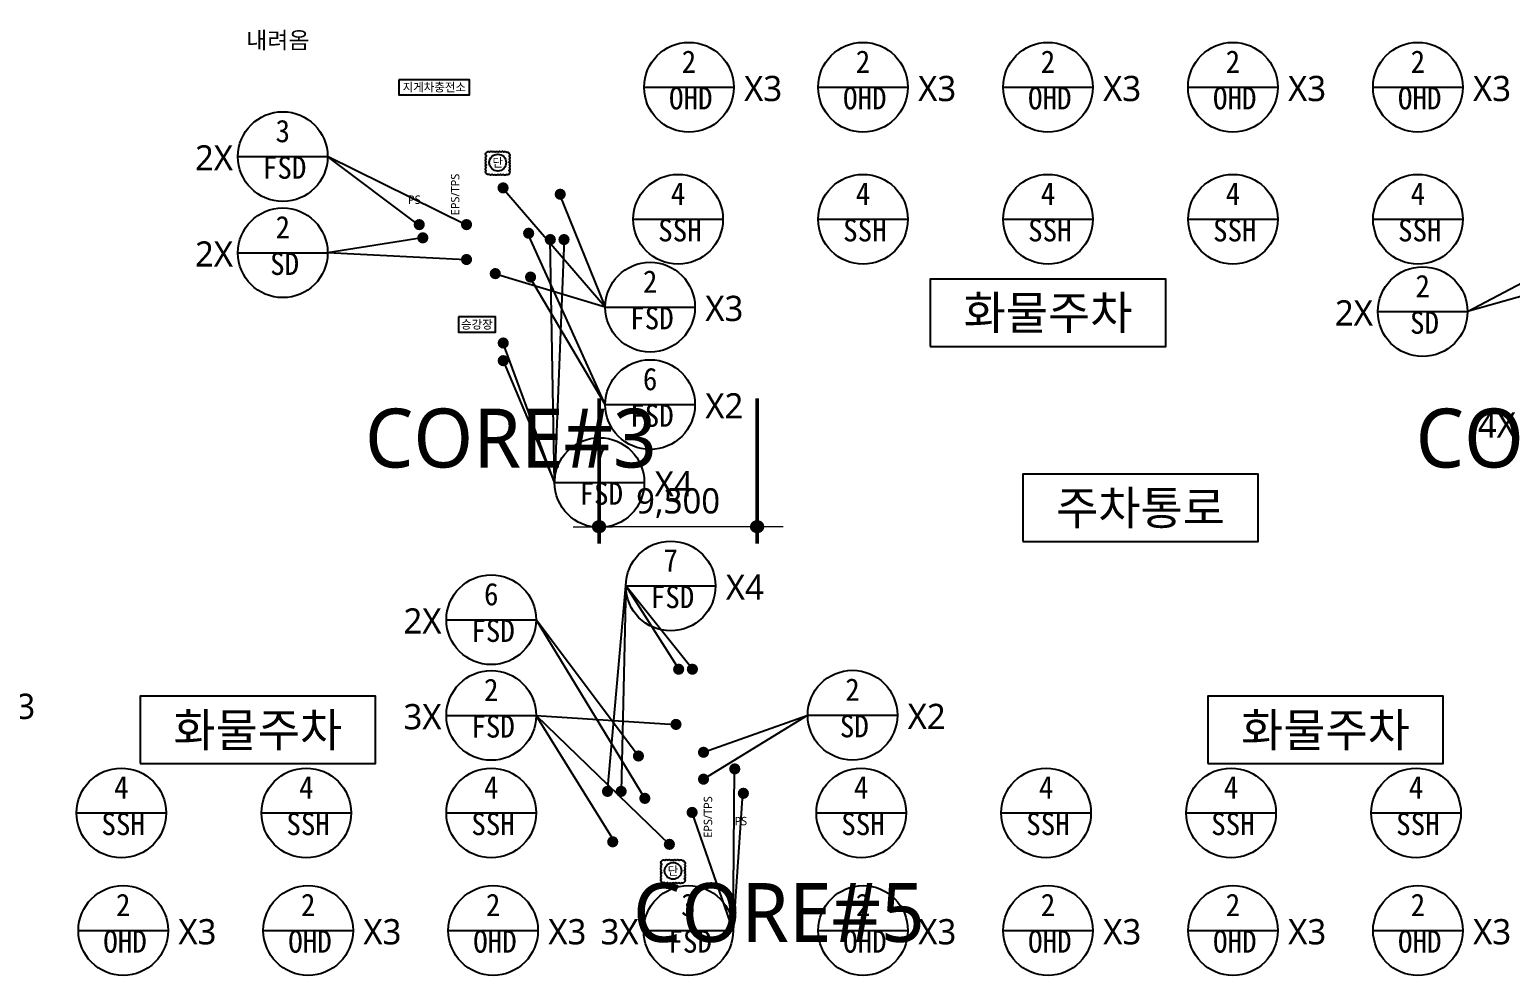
# Model space of a CAD drawing. Header units: millimetres. Extents: x 3479419 to 5579419, y 522746 to 3162891.
# Drawn here: x 4888045 to 4976110, y 2110105 to 2166319 of the extents above; entities that cross this region are included whole.
import ezdxf
from ezdxf.enums import TextEntityAlignment as Align

# ---------------------------------------------------------------- set-up
doc = ezdxf.new("R2010")
doc.units = ezdxf.units.MM
doc.layers.get('Defpoints').update_dxf_attribs({"color": 140})
for name, color, linetype, lineweight in [('A-MKXX-SYMB', 7, 'Continuous', 25), ('A-XXXX-SYMB', 7, 'Continuous', 25), ('A-XXXX-TXT2', 3, 'Continuous', 25), ('REV-202205', 20, 'Continuous', 25)]:
    doc.layers.add(name, color=color, linetype=linetype, lineweight=lineweight)
doc.layers.add('A-XXXX-NPLT', color=144, linetype='Continuous', lineweight=15, plot=False)
doc.layers.add('AA-SYMB', color=1, linetype='Continuous')
doc.styles.add('HY울릉도L', font='')
doc.styles.add('XR-평면도$0$맑은 고딕', font='malgun.ttf')
doc.styles.add('돋움', font='')
doc.styles.add('돋음', font='')
doc.styles.add('맑은 고딕', font='malgun.ttf')
doc.styles.add('맑은고딕', font='malgun.ttf')
doc.styles.get('HY울릉도L').set_extended_font_data('HYwulM')
doc.styles.get('돋움').set_extended_font_data('DotumChe')
doc.styles.get('돋음').set_extended_font_data('Dotum')
doc.dimstyles.new('CDIM', dxfattribs={"dimtxt": 3, "dimasz": 1.5, "dimexe": 2, "dimexo": 1, "dimgap": 1, "dimtad": 1, "dimdec": 0, "dimrnd": 0.5, "dimzin": 0, "dimdsep": 32, "dimlunit": 6, "dimtxsty": 'HY울릉도L', "dimblk1": '_CIDOT', "dimblk2": '_CIDOT', "dimsah": 1, "dimcen": 5.5, "dimclrd": 2, "dimclre": 2, "dimclrt": 7, "dimadec": 0, "dimazin": 0, "dimtfac": 1, "dimtdec": 0, "dimtix": 1, "dimtmove": 2, "dimatfit": 1, "dimldrblk": '_CIDOT', "dimfxl": 1, "dimtolj": 1, "dimtzin": 0, "dimlwd": -1, "dimarcsym": 0})

# ---------------------------------------------------------------- blocks, each defined once
blk = doc.blocks.new('글_주차통로')
at = {"layer": 'A-XXXX-TXT2', "color": 0}
blk.add_lwpolyline([(-7000, -2000), (7000, -2000), (7000, 2000), (-7000, 2000)], close=True, dxfattribs=at)
at = {"layer": 'A-XXXX-TXT2', "style": '맑은고딕'}
blk.add_text('주차통로', height=2000, dxfattribs=at).set_placement((0, 0), align=Align.MIDDLE_CENTER)
blk = doc.blocks.new('글_화물주차')
at = {"layer": 'A-XXXX-TXT2', "color": 0}
blk.add_lwpolyline([(-7000, -2000), (7000, -2000), (7000, 2000), (-7000, 2000)], close=True, dxfattribs=at)
at = {"layer": 'A-XXXX-TXT2', "style": '맑은고딕'}
blk.add_text('화물주차', height=2000, dxfattribs=at).set_placement((0, 0), align=Align.MIDDLE_CENTER)
blk = doc.blocks.new('글_지게차충전소')
at = {"layer": 'A-XXXX-TXT2', "color": 0, "ltscale": 100}
blk.add_lwpolyline([(-2100, 450), (-2100, -450), (2100, -450), (2100, 450)], close=True, dxfattribs=at)
at = {"layer": 'A-XXXX-TXT2', "ltscale": 100, "style": 'XR-평면도$0$맑은 고딕'}
blk.add_text('지게차충전소', height=500, dxfattribs=at).set_placement((0, 0), align=Align.MIDDLE_CENTER)
blk = doc.blocks.new('글_승강장')
at = {"layer": 'A-XXXX-TXT2', "color": 0, "ltscale": 100}
blk.add_lwpolyline([(-1100, 450), (-1100, -450), (1100, -450), (1100, 450)], close=True, dxfattribs=at)
at = {"layer": 'A-XXXX-TXT2', "ltscale": 100, "style": 'XR-평면도$0$맑은 고딕'}
blk.add_text('승강장', height=500, dxfattribs=at).set_placement((0, 0), align=Align.MIDDLE_CENTER)
blk = doc.blocks.new('WINSYMBOL-flat-1')
at = {"layer": 'AA-SYMB', "color": 3}
blk.add_line((-1440, 0), (1440, 0), dxfattribs=at)
blk.add_circle((0, 0), 1440, dxfattribs=at)
at = {"layer": 'AA-SYMB', "style": '돋음'}
blk.add_attdef('0', text='', height=720, dxfattribs=at).set_placement((0, 246), align=Align.CENTER)
at = {"layer": 'AA-SYMB', "style": '돋음', "width": 0.95}
blk.add_attdef('FSD', text='', height=720, dxfattribs=at).set_placement((59, -927), align=Align.CENTER)
blk = doc.blocks.new('A$C425F3A2A')
at = {"layer": 'Defpoints', "style": '맑은고딕'}
for s, p in [('CORE#3', (185932, 144972)), ('CORE#2', (248418, 144972)), ('CORE#5', (201868, 116772))]:
    blk.add_text(s, height=3500, dxfattribs=at).set_placement(p, align=Align.BOTTOM_RIGHT)
blk = doc.blocks.new('_CIDOT')
at = {"color": 0, "linetype": 'ByBlock'}
blk.add_line((2, 0), (-1, 0), dxfattribs=at)
at = {"color": 0, "linetype": 'ByBlock', "const_width": 0.5}
blk.add_lwpolyline([(-0.25, 0, 1), (0.25, 0, 1)], format="xyb", close=True, dxfattribs=at)
blk = doc.blocks.new('*D74')
at = {"layer": 'A-XXXX-NPLT', "lineweight": -2, "transparency": 16777216}
for p, q in [((4921862, 2144391), (4921862, 2135775)), ((4931362, 2144391), (4931362, 2135775))]:
    blk.add_line(p, q, dxfattribs=at)
at = {"layer": 'A-XXXX-NPLT', "transparency": 16777216}
blk.add_line((4930612, 2136775), (4922612, 2136775), dxfattribs=at)
at = {"layer": 'Defpoints', "color": 0, "transparency": 16777216}
for p in [(4921862, 2144891), (4931362, 2144891), (4921862, 2136775)]:
    blk.add_point(p, dxfattribs=at)
at = {"layer": 'A-XXXX-NPLT', "transparency": 16777216, "xscale": 750, "yscale": 750, "zscale": 750, "rotation": 180}
blk.add_blockref('_CIDOT', (4921862, 2136775), dxfattribs=at)
at = {"layer": 'A-XXXX-NPLT', "transparency": 16777216, "xscale": 750, "yscale": 750, "zscale": 750}
blk.add_blockref('_CIDOT', (4931362, 2136775), dxfattribs=at)
at = {"layer": 'A-XXXX-NPLT', "color": 3, "transparency": 16777216, "insert": (4926612, 2138176), "char_height": 1500, "attachment_point": 5, "style": '맑은고딕'}
blk.add_mtext('\\A1;9,500', dxfattribs=at)
blk = doc.blocks.new('*D75')
at = {"layer": 'A-XXXX-NPLT', "lineweight": -2, "transparency": 16777216}
for p, q in [((4921962, 2144391), (4921962, 2135775)), ((4931262, 2144391), (4931262, 2135775))]:
    blk.add_line(p, q, dxfattribs=at)
at = {"layer": 'A-XXXX-NPLT', "transparency": 16777216}
blk.add_line((4930512, 2136775), (4922712, 2136775), dxfattribs=at)
at = {"layer": 'Defpoints', "color": 0, "transparency": 16777216}
for p in [(4921962, 2144891), (4931262, 2144891), (4921962, 2136775)]:
    blk.add_point(p, dxfattribs=at)
at = {"layer": 'A-XXXX-NPLT', "transparency": 16777216, "xscale": 750, "yscale": 750, "zscale": 750, "rotation": 180}
blk.add_blockref('_CIDOT', (4921962, 2136775), dxfattribs=at)
at = {"layer": 'A-XXXX-NPLT', "transparency": 16777216, "xscale": 750, "yscale": 750, "zscale": 750}
blk.add_blockref('_CIDOT', (4931262, 2136775), dxfattribs=at)
at = {"layer": 'A-XXXX-NPLT', "color": 3, "transparency": 16777216, "insert": (4926612, 2138176), "char_height": 1500, "attachment_point": 5, "style": '맑은고딕'}
blk.add_mtext('\\A1;9,300', dxfattribs=at)
blk = doc.blocks.new('fsd7')
at = {"layer": 'A-MKXX-SYMB'}
h = blk.add_hatch(color=256, dxfattribs=at)
edge = h.paths.add_edge_path()
edge.add_arc((179593, 159571), 333, 0, 360)
h = blk.add_hatch(color=256, dxfattribs=at)
edge = h.paths.add_edge_path()
edge.add_arc((180408, 159571), 333, 0, 360)
h = blk.add_hatch(color=256, dxfattribs=at)
edge = h.paths.add_edge_path()
edge.add_arc((176793, 153421), 333, 0, 360)
h = blk.add_hatch(color=256, dxfattribs=at)
edge = h.paths.add_edge_path()
edge.add_arc((176793, 152371), 333, 0, 360)
h = blk.add_hatch(color=256, dxfattribs=at)
edge = h.paths.add_edge_path()
edge.add_arc((187228, 134031), 333, 0, 360)
h = blk.add_hatch(color=256, dxfattribs=at)
edge = h.paths.add_edge_path()
edge.add_arc((188043, 134031), 333, 0, 360)
h = blk.add_hatch(color=256, dxfattribs=at)
edge = h.paths.add_edge_path()
edge.add_arc((182993, 126771), 333, 0, 360)
h = blk.add_hatch(color=256, dxfattribs=at)
edge = h.paths.add_edge_path()
edge.add_arc((183808, 126771), 333, 0, 360)
at = {"layer": 'A-XXXX-SYMB'}
for points in [[(180408, 159571), (179851, 145126), (179593, 159571)], [(176793, 152371), (179851, 145126), (176793, 153421)], [(182993, 126771), (184086, 138980), (183808, 126771)], [(188043, 134031), (184086, 138980), (187228, 134031)]]:
    blk.add_lwpolyline(points, dxfattribs=at)
ref = blk.add_blockref('WINSYMBOL-flat-1', (182518, 145126), dxfattribs=dict(xscale=1.851851851790402, yscale=1.851851851790402, zscale=1.851851851790402))
ref.add_attrib('0', '7', dxfattribs={"layer": 'AA-SYMB', "color": 3, "height": 1333, "style": '돋움'}).set_placement((182518, 145582), align=Align.BOTTOM_CENTER)
ref.add_attrib('FSD', 'FSD', dxfattribs={"layer": 'AA-SYMB', "color": 3, "height": 1333.3, "style": '돋움'}).set_placement((182627, 143409), align=Align.BOTTOM_CENTER)
ref = blk.add_blockref('WINSYMBOL-flat-1', (186753, 138980), dxfattribs=dict(xscale=1.851851851790402, yscale=1.851851851790402, zscale=1.851851851790402))
ref.add_attrib('0', '7', dxfattribs={"layer": 'AA-SYMB', "color": 3, "height": 1333, "style": '돋움'}).set_placement((186753, 139435), align=Align.BOTTOM_CENTER)
ref.add_attrib('FSD', 'FSD', dxfattribs={"layer": 'AA-SYMB', "color": 3, "height": 1333.3, "style": '돋움'}).set_placement((186861, 137263), align=Align.BOTTOM_CENTER)
at = {"layer": 'A-XXXX-TXT2', "style": '맑은고딕'}
for s, p in [('4X', (235889, 147798)), ('X4', (186929, 144303)), ('X4', (191164, 138157))]:
    blk.add_text(s, height=1500, dxfattribs=at).set_placement(p, align=Align.CENTER)
blk = doc.blocks.new('단')
at = {"layer": 'A-XXXX-SYMB'}
blk.add_circle((0, 0), 500, dxfattribs=at)
at = {"layer": 'A-XXXX-TXT2', "ltscale": 100, "style": '맑은 고딕'}
blk.add_text('단', height=500, dxfattribs=at).set_placement((0, 0), align=Align.MIDDLE_CENTER)

msp = doc.modelspace()

# ---------------------------------------------------------------- hatches: boundary and pattern name
at = {"layer": 'A-MKXX-SYMB'}
h = msp.add_hatch(color=256, dxfattribs=at)
edge = h.paths.add_edge_path()
edge.add_arc((4916203.4, 2156913.1), 333.3, 0, 360)
h = msp.add_hatch(color=256, dxfattribs=at)
edge = h.paths.add_edge_path()
edge.add_arc((4919603.4, 2156533.5), 333.3, 0, 360)
h = msp.add_hatch(color=256, dxfattribs=at)
edge = h.paths.add_edge_path()
edge.add_arc((4911216.4, 2154728.2), 333.3, 0, 360)
h = msp.add_hatch(color=256, dxfattribs=at)
edge = h.paths.add_edge_path()
edge.add_arc((4914029.6, 2154729), 333.3, 0, 360)
h = msp.add_hatch(color=256, dxfattribs=at)
edge = h.paths.add_edge_path()
edge.add_arc((4911430.2, 2153943.9), 333.3, 0, 360)
h = msp.add_hatch(color=256, dxfattribs=at)
edge = h.paths.add_edge_path()
edge.add_arc((4917723.7, 2154217), 333.3, 0, 360)
h = msp.add_hatch(color=256, dxfattribs=at)
edge = h.paths.add_edge_path()
edge.add_arc((4914029.6, 2152654.5), 333.3, 0, 360)
h = msp.add_hatch(color=256, dxfattribs=at)
edge = h.paths.add_edge_path()
edge.add_arc((4915738.4, 2151817), 333.3, 0, 360)
h = msp.add_hatch(color=256, dxfattribs=at)
edge = h.paths.add_edge_path()
edge.add_arc((4917836.9, 2151612.5), 333.3, 0, 360)
h = msp.add_hatch(color=256, dxfattribs=at)
edge = h.paths.add_edge_path()
edge.add_arc((4926486, 2125022.4), 333.3, 0, 360)
h = msp.add_hatch(color=256, dxfattribs=at)
edge = h.paths.add_edge_path()
edge.add_arc((4924254.1, 2123144.2), 333.3, 0, 360)
h = msp.add_hatch(color=256, dxfattribs=at)
edge = h.paths.add_edge_path()
edge.add_arc((4928122.9, 2123365.2), 333.3, 0, 360)
h = msp.add_hatch(color=256, dxfattribs=at)
edge = h.paths.add_edge_path()
edge.add_arc((4929981.6, 2122377.9), 333.3, 0, 360)
h = msp.add_hatch(color=256, dxfattribs=at)
edge = h.paths.add_edge_path()
edge.add_arc((4928122.9, 2121767.3), 333.3, 0, 360)
h = msp.add_hatch(color=256, dxfattribs=at)
edge = h.paths.add_edge_path()
edge.add_arc((4924634, 2120626.3), 333.3, 0, 360)
h = msp.add_hatch(color=256, dxfattribs=at)
edge = h.paths.add_edge_path()
edge.add_arc((4930493.3, 2120926), 333.3, 0, 360)
h = msp.add_hatch(color=256, dxfattribs=at)
edge = h.paths.add_edge_path()
edge.add_arc((4927446.1, 2119791.2), 333.3, 0, 360)
h = msp.add_hatch(color=256, dxfattribs=at)
edge = h.paths.add_edge_path()
edge.add_arc((4922725, 2118043.7), 333.3, 0, 360)
h = msp.add_hatch(color=256, dxfattribs=at)
edge = h.paths.add_edge_path()
edge.add_arc((4926094.3, 2117893.7), 333.3, 0, 360)

# ---------------------------------------------------------------- linework, layer by layer
at = {"layer": 'A-XXXX-SYMB'}
for p, q in [((4911172.4, 2154718.5), (4905768.7, 2158771.8)), ((4913985.6, 2154719.2), (4905768.7, 2158771.8)), ((4922281.6, 2149822), (4916159.3, 2156903.4)), ((4919559.3, 2156523.8), (4922281.6, 2149822)), ((4922281.6, 2144030.5), (4917679.7, 2154207.3)), ((4911386.1, 2153934.1), (4905768.7, 2153054.3)), ((4913985.6, 2152644.8), (4905768.7, 2153054.3)), ((4922281.6, 2149822), (4915694.3, 2151807.3)), ((4922281.6, 2144030.5), (4917792.9, 2151602.8)), ((4918167, 2125554.9), (4926442, 2125012.7)), ((4929890.4, 2112772), (4929972.4, 2122377.9))]:
    msp.add_line(p, q, dxfattribs=at)
for points in [[(4980100.8, 2151417.3), (4973561.1, 2149555.8), (4980100.8, 2153015.2)], [(4924254.1, 2123144.2), (4918167, 2131243.8), (4924634, 2120626.3)], [(4922783.7, 2118115.9), (4918167, 2125554.9), (4926094.3, 2117893.7)], [(4928122.9, 2123365.2), (4934317.8, 2125569.9), (4928122.9, 2121767.3)], [(4930449.3, 2120916.2), (4929890.4, 2112772), (4927446.1, 2119791.2)]]:
    msp.add_lwpolyline(points, dxfattribs=at)
at = {"layer": 'REV-202205'}
for points in [[(4915223.6, 2159021.2, -0.5205671), (4915397.2, 2159042.6, -0.5205671), (4915563.5, 2159046.6, -0.5205671), (4915732.9, 2159032.1, -0.5205671), (4915909.4, 2159036.1, -0.5205671), (4916077.5, 2159047.7, -0.5205671), (4916244.4, 2159040.5, -0.5205671), (4916419.8, 2159026.9, -0.5205671), (4916553.7, 2158959.6, -0.5205671), (4916570.1, 2158788, -0.5205671), (4916563.2, 2158621.2, -0.5205671), (4916548.5, 2158446, -0.5205671), (4916567.4, 2158274.2, -0.5205671), (4916568.3, 2158108.1, -0.5205671), (4916550.9, 2157937.3, -0.5205671), (4916561.6, 2157761.4, -0.5205671), (4916394.7, 2157706, -0.5205671), (4916228.5, 2157709.3, -0.5205671), (4916055.2, 2157730.1, -0.5205671), (4915881.3, 2157709.8, -0.5205671), (4915714.9, 2157705.3, -0.5205671), (4915545.7, 2157719.4, -0.5205671), (4915369.2, 2157716.6, -0.5205671), (4915217.6, 2157774.7, -0.5205671), (4915197.6, 2157947.9, -0.5205671), (4915207.1, 2158115.4, -0.5205671), (4915215.6, 2158291.5, -0.5205671), (4915199.1, 2158461.8, -0.5205671), (4915201, 2158628, -0.5205671), (4915220.7, 2158800.3, -0.5205671)], [(4925649.9, 2116920.7, -0.5205671), (4925823.4, 2116942.1, -0.5205671), (4925989.7, 2116946.1, -0.5205671), (4926159.2, 2116931.5, -0.5205671), (4926335.7, 2116935.5, -0.5205671), (4926503.8, 2116947.1, -0.5205671), (4926670.6, 2116939.9, -0.5205671), (4926846, 2116926.4, -0.5205671), (4926980, 2116859.1, -0.5205671), (4926996.3, 2116687.4, -0.5205671), (4926989.4, 2116520.7, -0.5205671), (4926974.8, 2116345.5, -0.5205671), (4926993.6, 2116173.7, -0.5205671), (4926994.5, 2116007.6, -0.5205671), (4926977.2, 2115836.7, -0.5205671), (4926987.9, 2115660.9, -0.5205671), (4926821, 2115605.5, -0.5205671), (4926654.7, 2115608.8, -0.5205671), (4926481.5, 2115629.5, -0.5205671), (4926307.6, 2115609.3, -0.5205671), (4926141.2, 2115604.7, -0.5205671), (4925972, 2115618.8, -0.5205671), (4925795.4, 2115616, -0.5205671), (4925643.9, 2115674.2, -0.5205671), (4925623.8, 2115847.4, -0.5205671), (4925633.4, 2116014.8, -0.5205671), (4925641.9, 2116190.9, -0.5205671), (4925625.4, 2116361.3, -0.5205671), (4925627.3, 2116527.4, -0.5205671), (4925646.9, 2116699.8, -0.5205671)]]:
    msp.add_lwpolyline(points, format="xyb", close=True, dxfattribs=at)

# ---------------------------------------------------------------- block references
for name, p in [('fsd7', (4739418.8, 1994270.6)), ('글_지게차충전소', (4912111.8, 2162891.2)), ('글_화물주차', (4948611.8, 2149491.2)), ('글_승강장', (4914644.1, 2148791.2)), ('글_주차통로', (4954111.8, 2137891.2)), ('글_화물주차', (4901615.3, 2124691.2)), ('글_화물주차', (4965111.8, 2124691.2))]:
    msp.add_blockref(name, p)
ref = msp.add_blockref('WINSYMBOL-flat-1', (4927257.4, 2162895.2), dxfattribs=dict(xscale=1.851851851790402, yscale=1.851851851790402, zscale=1.851851851790402))
ref.add_attrib('0', '2', dxfattribs={"layer": 'AA-SYMB', "color": 3, "height": 1333.3, "style": '돋움'}).set_placement((4927257.4, 2163350.8), align=Align.BOTTOM_CENTER)
ref.add_attrib('FSD', 'OHD', dxfattribs={"layer": 'AA-SYMB', "color": 3, "height": 1333.33, "style": '돋움'}).set_placement((4927365.9, 2161178.4), align=Align.BOTTOM_CENTER)
ref = msp.add_blockref('WINSYMBOL-flat-1', (4937607.3, 2162895.2), dxfattribs=dict(xscale=1.851851851790402, yscale=1.851851851790402, zscale=1.851851851790402))
ref.add_attrib('0', '2', dxfattribs={"layer": 'AA-SYMB', "color": 3, "height": 1333.3, "style": '돋움'}).set_placement((4937607.3, 2163350.8), align=Align.BOTTOM_CENTER)
ref.add_attrib('FSD', 'OHD', dxfattribs={"layer": 'AA-SYMB', "color": 3, "height": 1333.33, "style": '돋움'}).set_placement((4937715.7, 2161178.4), align=Align.BOTTOM_CENTER)
ref = msp.add_blockref('WINSYMBOL-flat-1', (4948607.3, 2162895.2), dxfattribs=dict(xscale=1.851851851790402, yscale=1.851851851790402, zscale=1.851851851790402))
ref.add_attrib('0', '2', dxfattribs={"layer": 'AA-SYMB', "color": 3, "height": 1333.3, "style": '돋움'}).set_placement((4948607.3, 2163350.8), align=Align.BOTTOM_CENTER)
ref.add_attrib('FSD', 'OHD', dxfattribs={"layer": 'AA-SYMB', "color": 3, "height": 1333.33, "style": '돋움'}).set_placement((4948715.7, 2161178.4), align=Align.BOTTOM_CENTER)
ref = msp.add_blockref('WINSYMBOL-flat-1', (4959607.3, 2162895.2), dxfattribs=dict(xscale=1.851851851790402, yscale=1.851851851790402, zscale=1.851851851790402))
ref.add_attrib('0', '2', dxfattribs={"layer": 'AA-SYMB', "color": 3, "height": 1333.3, "style": '돋움'}).set_placement((4959607.3, 2163350.8), align=Align.BOTTOM_CENTER)
ref.add_attrib('FSD', 'OHD', dxfattribs={"layer": 'AA-SYMB', "color": 3, "height": 1333.33, "style": '돋움'}).set_placement((4959715.7, 2161178.4), align=Align.BOTTOM_CENTER)
ref = msp.add_blockref('WINSYMBOL-flat-1', (4970607.3, 2162895.2), dxfattribs=dict(xscale=1.851851851790402, yscale=1.851851851790402, zscale=1.851851851790402))
ref.add_attrib('0', '2', dxfattribs={"layer": 'AA-SYMB', "color": 3, "height": 1333.3, "style": '돋움'}).set_placement((4970607.3, 2163350.8), align=Align.BOTTOM_CENTER)
ref.add_attrib('FSD', 'OHD', dxfattribs={"layer": 'AA-SYMB', "color": 3, "height": 1333.33, "style": '돋움'}).set_placement((4970715.7, 2161178.4), align=Align.BOTTOM_CENTER)
ref = msp.add_blockref('WINSYMBOL-flat-1', (4903102, 2158771.8), dxfattribs=dict(xscale=1.851851851790402, yscale=1.851851851790402, zscale=1.851851851790402))
ref.add_attrib('0', '3', dxfattribs={"layer": 'AA-SYMB', "color": 3, "height": 1333.3, "style": '돋움'}).set_placement((4903102, 2159227.4), align=Align.BOTTOM_CENTER)
ref.add_attrib('FSD', 'FSD', dxfattribs={"layer": 'AA-SYMB', "color": 3, "height": 1333.33, "style": '돋움'}).set_placement((4903210.5, 2157055), align=Align.BOTTOM_CENTER)
ref = msp.add_blockref('WINSYMBOL-flat-1', (4926611.8, 2155046.5), dxfattribs=dict(xscale=1.851851851790402, yscale=1.851851851790402, zscale=1.851851851790402))
ref.add_attrib('0', '4', dxfattribs={"layer": 'AA-SYMB', "color": 3, "height": 1333.3, "style": '돋움'}).set_placement((4926611.8, 2155502.1), align=Align.BOTTOM_CENTER)
ref.add_attrib('FSD', 'SSH', dxfattribs={"layer": 'AA-SYMB', "color": 3, "height": 1333.33, "style": '돋움'}).set_placement((4926720.3, 2153329.7), align=Align.BOTTOM_CENTER)
ref = msp.add_blockref('WINSYMBOL-flat-1', (4937611.8, 2155046.5), dxfattribs=dict(xscale=1.851851851790402, yscale=1.851851851790402, zscale=1.851851851790402))
ref.add_attrib('0', '4', dxfattribs={"layer": 'AA-SYMB', "color": 3, "height": 1333.3, "style": '돋움'}).set_placement((4937611.8, 2155502.1), align=Align.BOTTOM_CENTER)
ref.add_attrib('FSD', 'SSH', dxfattribs={"layer": 'AA-SYMB', "color": 3, "height": 1333.33, "style": '돋움'}).set_placement((4937720.3, 2153329.7), align=Align.BOTTOM_CENTER)
ref = msp.add_blockref('WINSYMBOL-flat-1', (4948611.8, 2155046.5), dxfattribs=dict(xscale=1.851851851790402, yscale=1.851851851790402, zscale=1.851851851790402))
ref.add_attrib('0', '4', dxfattribs={"layer": 'AA-SYMB', "color": 3, "height": 1333.3, "style": '돋움'}).set_placement((4948611.8, 2155502.1), align=Align.BOTTOM_CENTER)
ref.add_attrib('FSD', 'SSH', dxfattribs={"layer": 'AA-SYMB', "color": 3, "height": 1333.33, "style": '돋움'}).set_placement((4948720.3, 2153329.7), align=Align.BOTTOM_CENTER)
ref = msp.add_blockref('WINSYMBOL-flat-1', (4959611.8, 2155046.5), dxfattribs=dict(xscale=1.851851851790402, yscale=1.851851851790402, zscale=1.851851851790402))
ref.add_attrib('0', '4', dxfattribs={"layer": 'AA-SYMB', "color": 3, "height": 1333.3, "style": '돋움'}).set_placement((4959611.8, 2155502.1), align=Align.BOTTOM_CENTER)
ref.add_attrib('FSD', 'SSH', dxfattribs={"layer": 'AA-SYMB', "color": 3, "height": 1333.33, "style": '돋움'}).set_placement((4959720.3, 2153329.7), align=Align.BOTTOM_CENTER)
ref = msp.add_blockref('WINSYMBOL-flat-1', (4970611.8, 2155046.5), dxfattribs=dict(xscale=1.851851851790402, yscale=1.851851851790402, zscale=1.851851851790402))
ref.add_attrib('0', '4', dxfattribs={"layer": 'AA-SYMB', "color": 3, "height": 1333.3, "style": '돋움'}).set_placement((4970611.8, 2155502.1), align=Align.BOTTOM_CENTER)
ref.add_attrib('FSD', 'SSH', dxfattribs={"layer": 'AA-SYMB', "color": 3, "height": 1333.33, "style": '돋움'}).set_placement((4970720.3, 2153329.7), align=Align.BOTTOM_CENTER)
ref = msp.add_blockref('WINSYMBOL-flat-1', (4903102, 2153054.3), dxfattribs=dict(xscale=1.851851851790402, yscale=1.851851851790402, zscale=1.851851851790402))
ref.add_attrib('0', '2', dxfattribs={"layer": 'AA-SYMB', "color": 3, "height": 1333.3, "style": '돋움'}).set_placement((4903102, 2153509.9), align=Align.BOTTOM_CENTER)
ref.add_attrib('FSD', 'SD', dxfattribs={"layer": 'AA-SYMB', "color": 3, "height": 1333.33, "style": '돋움'}).set_placement((4903210.5, 2151337.5), align=Align.BOTTOM_CENTER)
ref = msp.add_blockref('WINSYMBOL-flat-1', (4924948.3, 2149822), dxfattribs=dict(xscale=1.851851851790402, yscale=1.851851851790402, zscale=1.851851851790402))
ref.add_attrib('0', '2', dxfattribs={"layer": 'AA-SYMB', "color": 3, "height": 1333.3, "style": '돋움'}).set_placement((4924948.3, 2150277.6), align=Align.BOTTOM_CENTER)
ref.add_attrib('FSD', 'FSD', dxfattribs={"layer": 'AA-SYMB', "color": 3, "height": 1333.33, "style": '돋움'}).set_placement((4925056.7, 2148105.2), align=Align.BOTTOM_CENTER)
ref = msp.add_blockref('WINSYMBOL-flat-1', (4970894.5, 2149555.8), dxfattribs=dict(xscale=1.851851851790402, yscale=1.851851851790402, zscale=1.851851851790402))
ref.add_attrib('0', '2', dxfattribs={"layer": 'AA-SYMB', "color": 3, "height": 1333.3, "style": '돋움'}).set_placement((4970894.5, 2150011.4), align=Align.BOTTOM_CENTER)
ref.add_attrib('FSD', 'SD', dxfattribs={"layer": 'AA-SYMB', "color": 3, "height": 1333.33, "style": '돋움'}).set_placement((4971002.9, 2147839), align=Align.BOTTOM_CENTER)
ref = msp.add_blockref('WINSYMBOL-flat-1', (4924948.3, 2144030.5), dxfattribs=dict(xscale=1.851851851790402, yscale=1.851851851790402, zscale=1.851851851790402))
ref.add_attrib('0', '6', dxfattribs={"layer": 'AA-SYMB', "color": 3, "height": 1333.3, "style": '돋움'}).set_placement((4924948.3, 2144486.1), align=Align.BOTTOM_CENTER)
ref.add_attrib('FSD', 'FSD', dxfattribs={"layer": 'AA-SYMB', "color": 3, "height": 1333.33, "style": '돋움'}).set_placement((4925056.7, 2142313.7), align=Align.BOTTOM_CENTER)
ref = msp.add_blockref('WINSYMBOL-flat-1', (4915500.3, 2131243.8), dxfattribs=dict(xscale=1.851851851790402, yscale=1.851851851790402, zscale=1.851851851790402))
ref.add_attrib('0', '6', dxfattribs={"layer": 'AA-SYMB', "color": 3, "height": 1333.3, "style": '돋움'}).set_placement((4915500.3, 2131699.5), align=Align.BOTTOM_CENTER)
ref.add_attrib('FSD', 'FSD', dxfattribs={"layer": 'AA-SYMB', "color": 3, "height": 1333.33, "style": '돋움'}).set_placement((4915608.8, 2129527.1), align=Align.BOTTOM_CENTER)
ref = msp.add_blockref('WINSYMBOL-flat-1', (4915500.3, 2125554.9), dxfattribs=dict(xscale=1.851851851790402, yscale=1.851851851790402, zscale=1.851851851790402))
ref.add_attrib('0', '2', dxfattribs={"layer": 'AA-SYMB', "color": 3, "height": 1333.3, "style": '돋움'}).set_placement((4915500.3, 2126010.5), align=Align.BOTTOM_CENTER)
ref.add_attrib('FSD', 'FSD', dxfattribs={"layer": 'AA-SYMB', "color": 3, "height": 1333.33, "style": '돋움'}).set_placement((4915608.8, 2123838.1), align=Align.BOTTOM_CENTER)
ref = msp.add_blockref('WINSYMBOL-flat-1', (4936984.5, 2125569.9), dxfattribs=dict(xscale=1.851851851790402, yscale=1.851851851790402, zscale=1.851851851790402))
ref.add_attrib('0', '2', dxfattribs={"layer": 'AA-SYMB', "color": 3, "height": 1333.3, "style": '돋움'}).set_placement((4936984.5, 2126025.6), align=Align.BOTTOM_CENTER)
ref.add_attrib('FSD', 'SD', dxfattribs={"layer": 'AA-SYMB', "color": 3, "height": 1333.33, "style": '돋움'}).set_placement((4937092.9, 2123853.2), align=Align.BOTTOM_CENTER)
ref = msp.add_blockref('WINSYMBOL-flat-1', (4893500.3, 2119757), dxfattribs=dict(xscale=1.851851851790402, yscale=1.851851851790402, zscale=1.851851851790402))
ref.add_attrib('0', '4', dxfattribs={"layer": 'AA-SYMB', "color": 3, "height": 1333.3, "style": '돋움'}).set_placement((4893500.3, 2120212.6), align=Align.BOTTOM_CENTER)
ref.add_attrib('FSD', 'SSH', dxfattribs={"layer": 'AA-SYMB', "color": 3, "height": 1333.33, "style": '돋움'}).set_placement((4893608.8, 2118040.2), align=Align.BOTTOM_CENTER)
ref = msp.add_blockref('WINSYMBOL-flat-1', (4904500.3, 2119757), dxfattribs=dict(xscale=1.851851851790402, yscale=1.851851851790402, zscale=1.851851851790402))
ref.add_attrib('0', '4', dxfattribs={"layer": 'AA-SYMB', "color": 3, "height": 1333.3, "style": '돋움'}).set_placement((4904500.3, 2120212.6), align=Align.BOTTOM_CENTER)
ref.add_attrib('FSD', 'SSH', dxfattribs={"layer": 'AA-SYMB', "color": 3, "height": 1333.33, "style": '돋움'}).set_placement((4904608.8, 2118040.2), align=Align.BOTTOM_CENTER)
ref = msp.add_blockref('WINSYMBOL-flat-1', (4915500.3, 2119757), dxfattribs=dict(xscale=1.851851851790402, yscale=1.851851851790402, zscale=1.851851851790402))
ref.add_attrib('0', '4', dxfattribs={"layer": 'AA-SYMB', "color": 3, "height": 1333.3, "style": '돋움'}).set_placement((4915500.3, 2120212.6), align=Align.BOTTOM_CENTER)
ref.add_attrib('FSD', 'SSH', dxfattribs={"layer": 'AA-SYMB', "color": 3, "height": 1333.33, "style": '돋움'}).set_placement((4915608.8, 2118040.2), align=Align.BOTTOM_CENTER)
ref = msp.add_blockref('WINSYMBOL-flat-1', (4937500.3, 2119757), dxfattribs=dict(xscale=1.851851851790402, yscale=1.851851851790402, zscale=1.851851851790402))
ref.add_attrib('0', '4', dxfattribs={"layer": 'AA-SYMB', "color": 3, "height": 1333.3, "style": '돋움'}).set_placement((4937500.3, 2120212.6), align=Align.BOTTOM_CENTER)
ref.add_attrib('FSD', 'SSH', dxfattribs={"layer": 'AA-SYMB', "color": 3, "height": 1333.33, "style": '돋움'}).set_placement((4937608.8, 2118040.2), align=Align.BOTTOM_CENTER)
ref = msp.add_blockref('WINSYMBOL-flat-1', (4948500.3, 2119757), dxfattribs=dict(xscale=1.851851851790402, yscale=1.851851851790402, zscale=1.851851851790402))
ref.add_attrib('0', '4', dxfattribs={"layer": 'AA-SYMB', "color": 3, "height": 1333.3, "style": '돋움'}).set_placement((4948500.3, 2120212.6), align=Align.BOTTOM_CENTER)
ref.add_attrib('FSD', 'SSH', dxfattribs={"layer": 'AA-SYMB', "color": 3, "height": 1333.33, "style": '돋움'}).set_placement((4948608.8, 2118040.2), align=Align.BOTTOM_CENTER)
ref = msp.add_blockref('WINSYMBOL-flat-1', (4959500.3, 2119757), dxfattribs=dict(xscale=1.851851851790402, yscale=1.851851851790402, zscale=1.851851851790402))
ref.add_attrib('0', '4', dxfattribs={"layer": 'AA-SYMB', "color": 3, "height": 1333.3, "style": '돋움'}).set_placement((4959500.3, 2120212.6), align=Align.BOTTOM_CENTER)
ref.add_attrib('FSD', 'SSH', dxfattribs={"layer": 'AA-SYMB', "color": 3, "height": 1333.33, "style": '돋움'}).set_placement((4959608.8, 2118040.2), align=Align.BOTTOM_CENTER)
ref = msp.add_blockref('WINSYMBOL-flat-1', (4970500.3, 2119757), dxfattribs=dict(xscale=1.851851851790402, yscale=1.851851851790402, zscale=1.851851851790402))
ref.add_attrib('0', '4', dxfattribs={"layer": 'AA-SYMB', "color": 3, "height": 1333.3, "style": '돋움'}).set_placement((4970500.3, 2120212.6), align=Align.BOTTOM_CENTER)
ref.add_attrib('FSD', 'SSH', dxfattribs={"layer": 'AA-SYMB', "color": 3, "height": 1333.33, "style": '돋움'}).set_placement((4970608.8, 2118040.2), align=Align.BOTTOM_CENTER)
ref = msp.add_blockref('WINSYMBOL-flat-1', (4893611.8, 2112772), dxfattribs=dict(xscale=1.851851851790402, yscale=1.851851851790402, zscale=1.851851851790402))
ref.add_attrib('0', '2', dxfattribs={"layer": 'AA-SYMB', "color": 3, "height": 1333.3, "style": '돋움'}).set_placement((4893611.8, 2113227.6), align=Align.BOTTOM_CENTER)
ref.add_attrib('FSD', 'OHD', dxfattribs={"layer": 'AA-SYMB', "color": 3, "height": 1333.33, "style": '돋움'}).set_placement((4893720.2, 2111055.2), align=Align.BOTTOM_CENTER)
ref = msp.add_blockref('WINSYMBOL-flat-1', (4904611.8, 2112772), dxfattribs=dict(xscale=1.851851851790402, yscale=1.851851851790402, zscale=1.851851851790402))
ref.add_attrib('0', '2', dxfattribs={"layer": 'AA-SYMB', "color": 3, "height": 1333.3, "style": '돋움'}).set_placement((4904611.8, 2113227.6), align=Align.BOTTOM_CENTER)
ref.add_attrib('FSD', 'OHD', dxfattribs={"layer": 'AA-SYMB', "color": 3, "height": 1333.33, "style": '돋움'}).set_placement((4904720.2, 2111055.2), align=Align.BOTTOM_CENTER)
ref = msp.add_blockref('WINSYMBOL-flat-1', (4915611.8, 2112772), dxfattribs=dict(xscale=1.851851851790402, yscale=1.851851851790402, zscale=1.851851851790402))
ref.add_attrib('0', '2', dxfattribs={"layer": 'AA-SYMB', "color": 3, "height": 1333.3, "style": '돋움'}).set_placement((4915611.8, 2113227.6), align=Align.BOTTOM_CENTER)
ref.add_attrib('FSD', 'OHD', dxfattribs={"layer": 'AA-SYMB', "color": 3, "height": 1333.33, "style": '돋움'}).set_placement((4915720.2, 2111055.2), align=Align.BOTTOM_CENTER)
ref = msp.add_blockref('WINSYMBOL-flat-1', (4927223.7, 2112772), dxfattribs=dict(xscale=1.851851851790402, yscale=1.851851851790402, zscale=1.851851851790402))
ref.add_attrib('0', '3', dxfattribs={"layer": 'AA-SYMB', "color": 3, "height": 1333.3, "style": '돋움'}).set_placement((4927223.7, 2113227.6), align=Align.BOTTOM_CENTER)
ref.add_attrib('FSD', 'FSD', dxfattribs={"layer": 'AA-SYMB', "color": 3, "height": 1333.33, "style": '돋움'}).set_placement((4927332.2, 2111055.2), align=Align.BOTTOM_CENTER)
ref = msp.add_blockref('WINSYMBOL-flat-1', (4937611.8, 2112772), dxfattribs=dict(xscale=1.851851851790402, yscale=1.851851851790402, zscale=1.851851851790402))
ref.add_attrib('0', '2', dxfattribs={"layer": 'AA-SYMB', "color": 3, "height": 1333.3, "style": '돋움'}).set_placement((4937611.8, 2113227.6), align=Align.BOTTOM_CENTER)
ref.add_attrib('FSD', 'OHD', dxfattribs={"layer": 'AA-SYMB', "color": 3, "height": 1333.33, "style": '돋움'}).set_placement((4937720.2, 2111055.2), align=Align.BOTTOM_CENTER)
ref = msp.add_blockref('WINSYMBOL-flat-1', (4948611.8, 2112772), dxfattribs=dict(xscale=1.851851851790402, yscale=1.851851851790402, zscale=1.851851851790402))
ref.add_attrib('0', '2', dxfattribs={"layer": 'AA-SYMB', "color": 3, "height": 1333.3, "style": '돋움'}).set_placement((4948611.8, 2113227.6), align=Align.BOTTOM_CENTER)
ref.add_attrib('FSD', 'OHD', dxfattribs={"layer": 'AA-SYMB', "color": 3, "height": 1333.33, "style": '돋움'}).set_placement((4948720.2, 2111055.2), align=Align.BOTTOM_CENTER)
ref = msp.add_blockref('WINSYMBOL-flat-1', (4959611.8, 2112772), dxfattribs=dict(xscale=1.851851851790402, yscale=1.851851851790402, zscale=1.851851851790402))
ref.add_attrib('0', '2', dxfattribs={"layer": 'AA-SYMB', "color": 3, "height": 1333.3, "style": '돋움'}).set_placement((4959611.8, 2113227.6), align=Align.BOTTOM_CENTER)
ref.add_attrib('FSD', 'OHD', dxfattribs={"layer": 'AA-SYMB', "color": 3, "height": 1333.33, "style": '돋움'}).set_placement((4959720.2, 2111055.2), align=Align.BOTTOM_CENTER)
ref = msp.add_blockref('WINSYMBOL-flat-1', (4970611.8, 2112772), dxfattribs=dict(xscale=1.851851851790402, yscale=1.851851851790402, zscale=1.851851851790402))
ref.add_attrib('0', '2', dxfattribs={"layer": 'AA-SYMB', "color": 3, "height": 1333.3, "style": '돋움'}).set_placement((4970611.8, 2113227.6), align=Align.BOTTOM_CENTER)
ref.add_attrib('FSD', 'OHD', dxfattribs={"layer": 'AA-SYMB', "color": 3, "height": 1333.33, "style": '돋움'}).set_placement((4970720.2, 2111055.2), align=Align.BOTTOM_CENTER)
at = {"layer": 'A-MKXX-SYMB'}
for p in [(4915885.6, 2158414.9), (4926311.9, 2116314.4)]:
    msp.add_blockref('단', p, dxfattribs=at)
at = {"layer": 'A-XXXX-SYMB'}
msp.add_blockref('A$C425F3A2A', (4739418.8, 1994270.6), dxfattribs=at)

# ---------------------------------------------------------------- texts
at = {"layer": 'A-XXXX-TXT2', "style": '맑은고딕'}
msp.add_text('내려옴', height=1000, dxfattribs=at).set_placement((4902809, 2165691.2), align=Align.MIDDLE_CENTER)
for s, p in [('X3', (4931668.6, 2162072.4)), ('X3', (4942018.5, 2162072.4)), ('X3', (4953018.5, 2162072.4)), ('X3', (4964018.5, 2162072.4)), ('X3', (4975018.5, 2162072.4)), ('2X', (4899013.5, 2157949)), ('2X', (4899013.5, 2152231.5)), ('X3', (4929359.5, 2148999.3)), ('2X', (4966805.9, 2148733)), ('X2', (4929359.5, 2143207.7)), ('2X', (4911411.8, 2130421.1)), ('X3', (4887246.4, 2125347.5)), ('3X', (4911411.8, 2124732.2)), ('X2', (4941395.7, 2124747.2)), ('X3', (4898023, 2111949.2)), ('X3', (4909023, 2111949.2)), ('X3', (4920023, 2111949.2)), ('3X', (4923135.2, 2111949.2)), ('X3', (4942023, 2111949.2)), ('X3', (4953023, 2111949.2)), ('X3', (4964023, 2111949.2)), ('X3', (4975023, 2111949.2))]:
    msp.add_text(s, height=1500, dxfattribs=at).set_placement(p, align=Align.CENTER)
at = {"layer": 'A-XXXX-TXT2', "ltscale": 100, "style": '맑은 고딕'}
for p in [(4913353.2, 2156519.4), (4928387.6, 2119516.2)]:
    msp.add_text('EPS/TPS', height=500, rotation=90, dxfattribs=at).set_placement(p, align=Align.MIDDLE_CENTER)
for p in [(4910930.1, 2156211.2), (4930342.3, 2119275.5)]:
    msp.add_text('PS', height=500, dxfattribs=at).set_placement(p, align=Align.MIDDLE_CENTER)

# ---------------------------------------------------------------- dimensions: what is measured, and where the dimension line sits
at = {"layer": 'A-XXXX-NPLT'}
for p1, p2, picture in [((4931361.8, 2144891.2), (4921861.8, 2144891.2), '*D74'), ((4931261.8, 2144891.2), (4921961.8, 2144891.2), '*D75')]:
    dim = msp.add_aligned_dim(p1=p1, p2=p2, distance=8116.5, dimstyle='CDIM', override={"dimscale": 500, "dimtxsty": '맑은고딕', "dimclrd": 256, "dimclre": 256, "dimclrt": 3}, dxfattribs=at)
    dim.commit()
    dim.dimension.update_dxf_attribs({"geometry": picture, "text_midpoint": (4926611.8, 2138175.6)})

doc.saveas('drawing.dxf')
